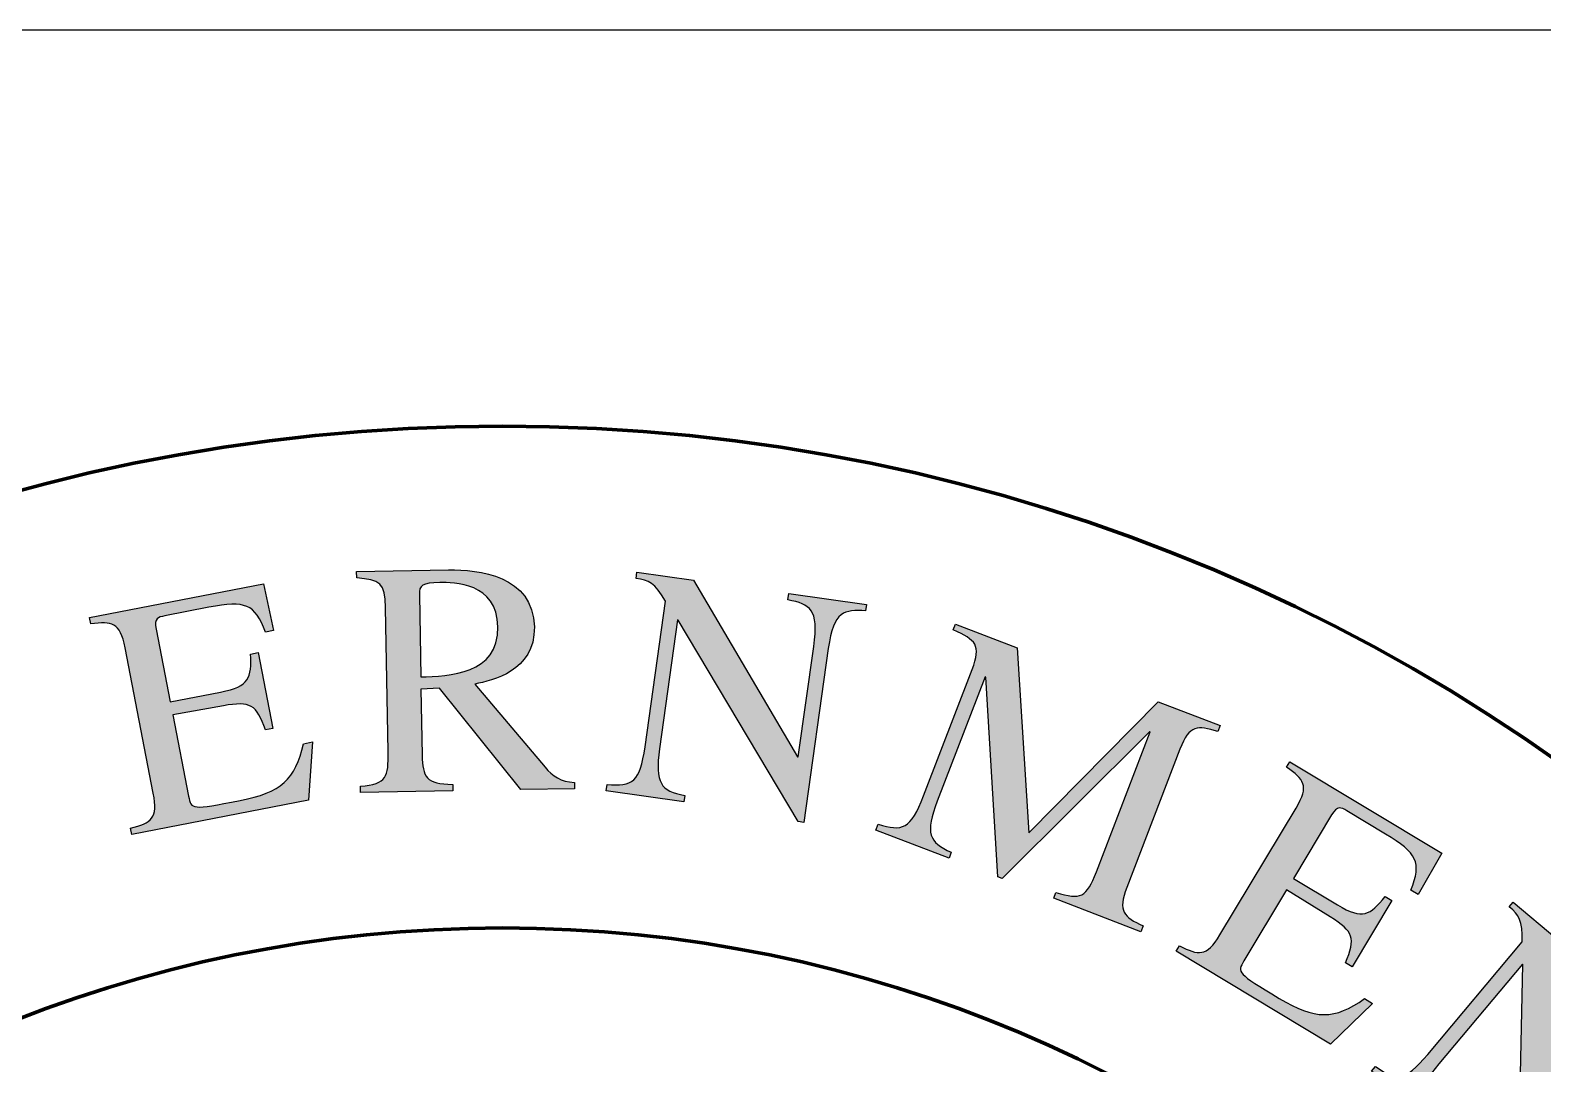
# Model space of a CAD drawing. Extents: x 0 to 420, y 0 to 297.
# Drawn here: x 363.428 to 367.815, y 78.844 to 81.841 of the extents above; entities that cross this region are included whole.
import ezdxf
from ezdxf.enums import TextEntityAlignment as Align

# ---------------------------------------------------------------- set-up
doc = ezdxf.new("R2010")
doc.units = 0
doc.header["$LTSCALE"] = 10
doc.layers.get('0').update_dxf_attribs({"linetype": 'CONTINUOUS'})
for name, color, linetype in [('L18', 4, 'CONTINUOUS'), ('State Govt Logo', 4, 'CONTINUOUS'), ('TBLK18', 4, 'CONTINUOUS'), ('TBLK25', 1, 'CONTINUOUS'), ('TBLK35', 3, 'CONTINUOUS'), ('TBLK50', 7, 'CONTINUOUS')]:
    doc.layers.add(name, color=color, linetype=linetype)
doc.styles.add('ISO', font='iso3098b.shx')

# ---------------------------------------------------------------- blocks, each defined once
blk = doc.blocks.new('A$C02EE6D76')
at = {"layer": 'State Govt Logo'}
h = blk.add_hatch(color=256, dxfattribs=at)
h.dxf.hatch_style = 1
edge = h.paths.add_edge_path(flags=16)
edge.add_spline(control_points=[(-0.4813, 9.631), (-0.4824, 9.6873), (-0.465, 9.7012), (-0.3625, 9.7029), (-0.3625, 9.7029), (-0.2834, 9.7043), (-0.0301, 9.7029), (-0.0256, 9.4454), (-0.0256, 9.4454), (-0.0207, 9.1691), (-0.3107, 9.1601), (-0.473, 9.1552), (-0.473, 9.1552), (-0.473, 9.1552), (-0.4813, 9.631), (-0.4813, 9.631)], knot_values=[0, 0, 0, 0, 0.2, 0.2, 0.2, 0.2001, 0.4, 0.4, 0.4, 0.4001, 0.6, 0.6, 0.6, 0.6001, 1, 1, 1, 1], degree=3, periodic=0)
edge = h.paths.add_edge_path()
edge.add_spline(control_points=[(0.4179, 8.5438), (0.3386, 8.5463), (0.2916, 8.5803), (0.2482, 8.6314), (0.2482, 8.6314), (0.2482, 8.6314), (-0.159, 9.1142), (-0.159, 9.1142), (-0.159, 9.1142), (-0.0607, 9.1354), (0.1898, 9.1861), (0.1857, 9.4454), (0.1857, 9.4454), (0.1801, 9.7436), (-0.1395, 9.7783), (-0.3118, 9.7756), (-0.3118, 9.7756), (-0.3118, 9.7756), (-0.8456, 9.7662), (-0.8456, 9.7662), (-0.8456, 9.7662), (-0.8456, 9.7662), (-0.8449, 9.7297), (-0.8449, 9.7297), (-0.8449, 9.7297), (-0.7093, 9.7182), (-0.6801, 9.7012), (-0.6777, 9.558), (-0.6777, 9.558), (-0.6777, 9.558), (-0.6631, 8.7203), (-0.6631, 8.7203), (-0.6631, 8.7203), (-0.6603, 8.5751), (-0.6676, 8.5344), (-0.8237, 8.5219), (-0.8237, 8.5219), (-0.8237, 8.5219), (-0.823, 8.4854), (-0.823, 8.4854), (-0.823, 8.4854), (-0.823, 8.4854), (-0.2874, 8.4945), (-0.2874, 8.4945), (-0.2874, 8.4945), (-0.2874, 8.4945), (-0.2878, 8.5313), (-0.2878, 8.5313), (-0.2878, 8.5313), (-0.4431, 8.5365), (-0.4629, 8.573), (-0.465, 8.7023), (-0.465, 8.7023), (-0.465, 8.7023), (-0.472, 9.0836), (-0.472, 9.0836), (-0.472, 9.0836), (-0.472, 9.0836), (-0.3636, 9.0895), (-0.3636, 9.0895), (-0.3636, 9.0895), (-0.3636, 9.0895), (0.1068, 8.5018), (0.1068, 8.5018), (0.1068, 8.5018), (0.1068, 8.5018), (0.4185, 8.507), (0.4185, 8.507), (0.4185, 8.507), (0.4185, 8.507), (0.4179, 8.5438), (0.4179, 8.5438)], knot_values=[0, 0, 0, 0, 0.052632, 0.052632, 0.052632, 0.052732, 0.105263, 0.105263, 0.105263, 0.105363, 0.157895, 0.157895, 0.157895, 0.157995, 0.210526, 0.210526, 0.210526, 0.210626, 0.263158, 0.263158, 0.263158, 0.263258, 0.315789, 0.315789, 0.315789, 0.315889, 0.368421, 0.368421, 0.368421, 0.368521, 0.421053, 0.421053, 0.421053, 0.421153, 0.473684, 0.473684, 0.473684, 0.473784, 0.526316, 0.526316, 0.526316, 0.526416, 0.578947, 0.578947, 0.578947, 0.579047, 0.631579, 0.631579, 0.631579, 0.631679, 0.684211, 0.684211, 0.684211, 0.684311, 0.736842, 0.736842, 0.736842, 0.736942, 0.789474, 0.789474, 0.789474, 0.789574, 0.842105, 0.842105, 0.842105, 0.842205, 0.894737, 0.894737, 0.894737, 0.894837, 1, 1, 1, 1], degree=3, periodic=0)
h = blk.add_hatch(color=256, dxfattribs=at)
h.dxf.hatch_style = 1
edge = h.paths.add_edge_path()
edge.add_spline(control_points=[(2.1125, 9.5761), (2.1125, 9.5761), (1.662, 9.6393), (1.662, 9.6393), (1.662, 9.6393), (1.662, 9.6393), (1.6568, 9.6025), (1.6568, 9.6025), (1.6568, 9.6025), (1.7861, 9.5747), (1.8371, 9.552), (1.8063, 9.3317), (1.8063, 9.3317), (1.8063, 9.3317), (1.7166, 8.6915), (1.7166, 8.6915), (1.7166, 8.6915), (1.7166, 8.6915), (1.7127, 8.6922), (1.7127, 8.6922), (1.7127, 8.6922), (1.7127, 8.6922), (1.1084, 9.7172), (1.1084, 9.7172), (1.1084, 9.7172), (1.1084, 9.7172), (0.7807, 9.763), (0.7807, 9.763), (0.7807, 9.763), (0.7807, 9.763), (0.7758, 9.7269), (0.7758, 9.7269), (0.7758, 9.7269), (0.8523, 9.7158), (0.8814, 9.7019), (0.9465, 9.5951), (0.9465, 9.5951), (0.9465, 9.5951), (0.8276, 8.7502), (0.8276, 8.7502), (0.8276, 8.7502), (0.7987, 8.5431), (0.7546, 8.5202), (0.6072, 8.5309), (0.6072, 8.5309), (0.6072, 8.5309), (0.6023, 8.4948), (0.6023, 8.4948), (0.6023, 8.4948), (0.6023, 8.4948), (1.0523, 8.4312), (1.0523, 8.4312), (1.0523, 8.4312), (1.0523, 8.4312), (1.058, 8.4677), (1.058, 8.4677), (1.058, 8.4677), (0.9186, 8.4931), (0.8843, 8.541), (0.9123, 8.7381), (0.9123, 8.7381), (0.9123, 8.7381), (1.017, 9.4857), (1.017, 9.4857), (1.017, 9.4857), (1.017, 9.4857), (1.0207, 9.485), (1.0207, 9.485), (1.0207, 9.485), (1.0207, 9.485), (1.7166, 8.3165), (1.7166, 8.3165), (1.7166, 8.3165), (1.7166, 8.3165), (1.7489, 8.3117), (1.7489, 8.3117), (1.7489, 8.3117), (1.7489, 8.3117), (1.8907, 9.3196), (1.8907, 9.3196), (1.8907, 9.3196), (1.9224, 9.5441), (1.9846, 9.5434), (2.1072, 9.5396), (2.1072, 9.5396), (2.1072, 9.5396), (2.1125, 9.5761), (2.1125, 9.5761)], knot_values=[0, 0, 0, 0, 0.043478, 0.043478, 0.043478, 0.043578, 0.086957, 0.086957, 0.086957, 0.087057, 0.130435, 0.130435, 0.130435, 0.130535, 0.173913, 0.173913, 0.173913, 0.174013, 0.217391, 0.217391, 0.217391, 0.217491, 0.26087, 0.26087, 0.26087, 0.26097, 0.304348, 0.304348, 0.304348, 0.304448, 0.347826, 0.347826, 0.347826, 0.347926, 0.391304, 0.391304, 0.391304, 0.391404, 0.434783, 0.434783, 0.434783, 0.434883, 0.478261, 0.478261, 0.478261, 0.478361, 0.521739, 0.521739, 0.521739, 0.521839, 0.565217, 0.565217, 0.565217, 0.565317, 0.608696, 0.608696, 0.608696, 0.608796, 0.652174, 0.652174, 0.652174, 0.652274, 0.695652, 0.695652, 0.695652, 0.695752, 0.73913, 0.73913, 0.73913, 0.73923, 0.782609, 0.782609, 0.782609, 0.782709, 0.826087, 0.826087, 0.826087, 0.826187, 0.869565, 0.869565, 0.869565, 0.869665, 0.913043, 0.913043, 0.913043, 0.913143, 1, 1, 1, 1], degree=3, periodic=0)
h = blk.add_hatch(color=256, dxfattribs=at)
h.dxf.hatch_style = 1
edge = h.paths.add_edge_path()
edge.add_spline(control_points=[(-1.1006, 8.7787), (-1.1006, 8.7787), (-1.1535, 8.7683), (-1.1535, 8.7683), (-1.1535, 8.7683), (-1.2001, 8.5605), (-1.2839, 8.4847), (-1.5212, 8.4388), (-1.5212, 8.4388), (-1.8045, 8.3839), (-1.8048, 8.3861), (-1.8198, 8.4635), (-1.8198, 8.4635), (-1.8198, 8.4635), (-1.9115, 8.9348), (-1.9115, 8.9348), (-1.9115, 8.9348), (-1.9115, 8.9348), (-1.6182, 8.988), (-1.6182, 8.988), (-1.6182, 8.988), (-1.46, 9.0165), (-1.4267, 8.9956), (-1.3742, 8.8479), (-1.3742, 8.8479), (-1.3742, 8.8479), (-1.3305, 8.8566), (-1.3305, 8.8566), (-1.3305, 8.8566), (-1.3305, 8.8566), (-1.4163, 9.297), (-1.4163, 9.297), (-1.4163, 9.297), (-1.4163, 9.297), (-1.46, 9.2883), (-1.46, 9.2883), (-1.46, 9.2883), (-1.4545, 9.15), (-1.4646, 9.1006), (-1.6339, 9.0676), (-1.6339, 9.0676), (-1.6339, 9.0676), (-1.9265, 9.0106), (-1.9265, 9.0106), (-1.9265, 9.0106), (-1.9265, 9.0106), (-2.0081, 9.4322), (-2.0081, 9.4322), (-2.0081, 9.4322), (-2.021, 9.4972), (-1.998, 9.5013), (-1.9581, 9.5093), (-1.9581, 9.5093), (-1.9581, 9.5093), (-1.7016, 9.559), (-1.7016, 9.559), (-1.7016, 9.559), (-1.4907, 9.5997), (-1.4354, 9.5795), (-1.3742, 9.4155), (-1.3742, 9.4155), (-1.3742, 9.4155), (-1.3266, 9.4249), (-1.3266, 9.4249), (-1.3266, 9.4249), (-1.3266, 9.4249), (-1.3853, 9.6953), (-1.3853, 9.6953), (-1.3853, 9.6953), (-1.3853, 9.6953), (-2.3939, 9.4995), (-2.3939, 9.4995), (-2.3939, 9.4995), (-2.3939, 9.4995), (-2.387, 9.4635), (-2.387, 9.4635), (-2.387, 9.4635), (-2.2653, 9.4773), (-2.2174, 9.4746), (-2.1882, 9.3244), (-2.1882, 9.3244), (-2.1882, 9.3244), (-2.0245, 8.4809), (-2.0245, 8.4809), (-2.0245, 8.4809), (-1.996, 8.3346), (-2.0363, 8.3088), (-2.1566, 8.2783), (-2.1566, 8.2783), (-2.1566, 8.2783), (-2.1496, 8.2418), (-2.1496, 8.2418), (-2.1496, 8.2418), (-2.1496, 8.2418), (-1.1236, 8.4409), (-1.1236, 8.4409), (-1.1236, 8.4409), (-1.1236, 8.4409), (-1.1006, 8.7787), (-1.1006, 8.7787)], knot_values=[0, 0, 0, 0, 0.038462, 0.038462, 0.038462, 0.038562, 0.076923, 0.076923, 0.076923, 0.077023, 0.115385, 0.115385, 0.115385, 0.115485, 0.153846, 0.153846, 0.153846, 0.153946, 0.192308, 0.192308, 0.192308, 0.192408, 0.230769, 0.230769, 0.230769, 0.230869, 0.269231, 0.269231, 0.269231, 0.269331, 0.307692, 0.307692, 0.307692, 0.307792, 0.346154, 0.346154, 0.346154, 0.346254, 0.384615, 0.384615, 0.384615, 0.384715, 0.423077, 0.423077, 0.423077, 0.423177, 0.461538, 0.461538, 0.461538, 0.461638, 0.5, 0.5, 0.5, 0.5001, 0.538462, 0.538462, 0.538462, 0.538562, 0.576923, 0.576923, 0.576923, 0.577023, 0.615385, 0.615385, 0.615385, 0.615485, 0.653846, 0.653846, 0.653846, 0.653946, 0.692308, 0.692308, 0.692308, 0.692408, 0.730769, 0.730769, 0.730769, 0.730869, 0.769231, 0.769231, 0.769231, 0.769331, 0.807692, 0.807692, 0.807692, 0.807792, 0.846154, 0.846154, 0.846154, 0.846254, 0.884615, 0.884615, 0.884615, 0.884715, 0.923077, 0.923077, 0.923077, 0.923177, 1, 1, 1, 1], degree=3, periodic=0)
h = blk.add_hatch(color=256, dxfattribs=at)
h.dxf.hatch_style = 1
edge = h.paths.add_edge_path()
edge.add_spline(control_points=[(4.1631, 8.8733), (4.1631, 8.8733), (3.8037, 9.0116), (3.8037, 9.0116), (3.8037, 9.0116), (3.8037, 9.0116), (3.0544, 8.2522), (3.0544, 8.2522), (3.0544, 8.2522), (3.0544, 8.2522), (2.9873, 9.3244), (2.9873, 9.3244), (2.9873, 9.3244), (2.9873, 9.3244), (2.6293, 9.4621), (2.6293, 9.4621), (2.6293, 9.4621), (2.6293, 9.4621), (2.6161, 9.428), (2.6161, 9.428), (2.6161, 9.428), (2.7471, 9.3689), (2.7794, 9.3404), (2.7252, 9.1993), (2.7252, 9.1993), (2.7252, 9.1993), (2.4437, 8.4659), (2.4437, 8.4659), (2.4437, 8.4659), (2.3691, 8.2706), (2.3206, 8.2581), (2.1799, 8.3019), (2.1799, 8.3019), (2.1799, 8.3019), (2.1667, 8.2675), (2.1667, 8.2675), (2.1667, 8.2675), (2.1667, 8.2675), (2.5911, 8.1045), (2.5911, 8.1045), (2.5911, 8.1045), (2.5911, 8.1045), (2.6043, 8.1392), (2.6043, 8.1392), (2.6043, 8.1392), (2.4743, 8.1948), (2.452, 8.2494), (2.5233, 8.4354), (2.5233, 8.4354), (2.5233, 8.4354), (2.7999, 9.1562), (2.7999, 9.1562), (2.7999, 9.1562), (2.7999, 9.1562), (2.8038, 9.1548), (2.8038, 9.1548), (2.8038, 9.1548), (2.8038, 9.1548), (2.8747, 7.9957), (2.8747, 7.9957), (2.8747, 7.9957), (2.8747, 7.9957), (2.9, 7.9863), (2.9, 7.9863), (2.9, 7.9863), (2.9, 7.9863), (3.7536, 8.8378), (3.7536, 8.8378), (3.7536, 8.8378), (3.7536, 8.8378), (3.7571, 8.8365), (3.7571, 8.8365), (3.7571, 8.8365), (3.7571, 8.8365), (3.4461, 8.0252), (3.4461, 8.0252), (3.4461, 8.0252), (3.389, 7.8772), (3.355, 7.8591), (3.2115, 7.9061), (3.2115, 7.9061), (3.2115, 7.9061), (3.1983, 7.8716), (3.1983, 7.8716), (3.1983, 7.8716), (3.1983, 7.8716), (3.7039, 7.6777), (3.7039, 7.6777), (3.7039, 7.6777), (3.7039, 7.6777), (3.7172, 7.7118), (3.7172, 7.7118), (3.7172, 7.7118), (3.6046, 7.7632), (3.5691, 7.7958), (3.6226, 7.9346), (3.6226, 7.9346), (3.6226, 7.9346), (3.9305, 8.7367), (3.9305, 8.7367), (3.9305, 8.7367), (3.9851, 8.8796), (4.0327, 8.8736), (4.1502, 8.8392), (4.1502, 8.8392), (4.1502, 8.8392), (4.1631, 8.8733), (4.1631, 8.8733)], knot_values=[0, 0, 0, 0, 0.035714, 0.035714, 0.035714, 0.035814, 0.071429, 0.071429, 0.071429, 0.071529, 0.107143, 0.107143, 0.107143, 0.107243, 0.142857, 0.142857, 0.142857, 0.142957, 0.178571, 0.178571, 0.178571, 0.178671, 0.214286, 0.214286, 0.214286, 0.214386, 0.25, 0.25, 0.25, 0.2501, 0.285714, 0.285714, 0.285714, 0.285814, 0.321429, 0.321429, 0.321429, 0.321529, 0.357143, 0.357143, 0.357143, 0.357243, 0.392857, 0.392857, 0.392857, 0.392957, 0.428571, 0.428571, 0.428571, 0.428671, 0.464286, 0.464286, 0.464286, 0.464386, 0.5, 0.5, 0.5, 0.5001, 0.535714, 0.535714, 0.535714, 0.535814, 0.571429, 0.571429, 0.571429, 0.571529, 0.607143, 0.607143, 0.607143, 0.607243, 0.642857, 0.642857, 0.642857, 0.642957, 0.678571, 0.678571, 0.678571, 0.678671, 0.714286, 0.714286, 0.714286, 0.714386, 0.75, 0.75, 0.75, 0.7501, 0.785714, 0.785714, 0.785714, 0.785814, 0.821429, 0.821429, 0.821429, 0.821529, 0.857143, 0.857143, 0.857143, 0.857243, 0.892857, 0.892857, 0.892857, 0.892957, 0.928571, 0.928571, 0.928571, 0.928671, 1, 1, 1, 1], degree=3, periodic=0)
h = blk.add_hatch(color=256, dxfattribs=at)
h.dxf.hatch_style = 1
edge = h.paths.add_edge_path()
edge.add_spline(control_points=[(5.0476, 7.262), (5.0476, 7.262), (5.0013, 7.2898), (5.0013, 7.2898), (5.0013, 7.2898), (4.8276, 7.1661), (4.7146, 7.1661), (4.5072, 7.2909), (4.5072, 7.2909), (4.2604, 7.4393), (4.2614, 7.441), (4.3017, 7.5088), (4.3017, 7.5088), (4.3017, 7.5088), (4.5492, 7.9203), (4.5492, 7.9203), (4.5492, 7.9203), (4.5492, 7.9203), (4.8026, 7.7636), (4.8026, 7.7636), (4.8026, 7.7636), (4.9392, 7.6791), (4.9503, 7.6409), (4.8905, 7.4966), (4.8905, 7.4966), (4.8905, 7.4966), (4.9288, 7.4734), (4.9288, 7.4734), (4.9288, 7.4734), (4.9288, 7.4734), (5.1595, 7.8581), (5.1595, 7.8581), (5.1595, 7.8581), (5.1595, 7.8581), (5.1217, 7.8814), (5.1217, 7.8814), (5.1217, 7.8814), (5.0326, 7.7743), (4.992, 7.7444), (4.8446, 7.8334), (4.8446, 7.8334), (4.8446, 7.8334), (4.5891, 7.9867), (4.5891, 7.9867), (4.5891, 7.9867), (4.5891, 7.9867), (4.8105, 8.3551), (4.8105, 8.3551), (4.8105, 8.3551), (4.8443, 8.4111), (4.8641, 8.3996), (4.8988, 8.3784), (4.8988, 8.3784), (4.8988, 8.3784), (5.123, 8.2438), (5.123, 8.2438), (5.123, 8.2438), (5.3068, 8.1333), (5.3343, 8.0809), (5.2704, 7.9182), (5.2704, 7.9182), (5.2704, 7.9182), (5.3121, 7.8932), (5.3121, 7.8932), (5.3121, 7.8932), (5.3121, 7.8932), (5.4494, 8.1337), (5.4494, 8.1337), (5.4494, 8.1337), (5.4494, 8.1337), (4.5683, 8.6627), (4.5683, 8.6627), (4.5683, 8.6627), (4.5683, 8.6627), (4.5495, 8.6314), (4.5495, 8.6314), (4.5495, 8.6314), (4.6492, 8.5605), (4.683, 8.5264), (4.6044, 8.3951), (4.6044, 8.3951), (4.6044, 8.3951), (4.1617, 7.6589), (4.1617, 7.6589), (4.1617, 7.6589), (4.0848, 7.531), (4.0379, 7.5394), (3.9277, 7.5964), (3.9277, 7.5964), (3.9277, 7.5964), (3.9087, 7.5651), (3.9087, 7.5651), (3.9087, 7.5651), (3.9087, 7.5651), (4.8043, 7.0264), (4.8043, 7.0264), (4.8043, 7.0264), (4.8043, 7.0264), (5.0476, 7.262), (5.0476, 7.262)], knot_values=[0, 0, 0, 0, 0.038462, 0.038462, 0.038462, 0.038562, 0.076923, 0.076923, 0.076923, 0.077023, 0.115385, 0.115385, 0.115385, 0.115485, 0.153846, 0.153846, 0.153846, 0.153946, 0.192308, 0.192308, 0.192308, 0.192408, 0.230769, 0.230769, 0.230769, 0.230869, 0.269231, 0.269231, 0.269231, 0.269331, 0.307692, 0.307692, 0.307692, 0.307792, 0.346154, 0.346154, 0.346154, 0.346254, 0.384615, 0.384615, 0.384615, 0.384715, 0.423077, 0.423077, 0.423077, 0.423177, 0.461538, 0.461538, 0.461538, 0.461638, 0.5, 0.5, 0.5, 0.5001, 0.538462, 0.538462, 0.538462, 0.538562, 0.576923, 0.576923, 0.576923, 0.577023, 0.615385, 0.615385, 0.615385, 0.615485, 0.653846, 0.653846, 0.653846, 0.653946, 0.692308, 0.692308, 0.692308, 0.692408, 0.730769, 0.730769, 0.730769, 0.730869, 0.769231, 0.769231, 0.769231, 0.769331, 0.807692, 0.807692, 0.807692, 0.807792, 0.846154, 0.846154, 0.846154, 0.846254, 0.884615, 0.884615, 0.884615, 0.884715, 0.923077, 0.923077, 0.923077, 0.923177, 1, 1, 1, 1], degree=3, periodic=0)
h = blk.add_hatch(color=256, dxfattribs=at)
h.dxf.hatch_style = 1
edge = h.paths.add_edge_path()
edge.add_spline(control_points=[(6.8944, 6.9857), (6.8944, 6.9857), (6.5458, 7.278), (6.5458, 7.278), (6.5458, 7.278), (6.5458, 7.278), (6.5226, 7.2499), (6.5226, 7.2499), (6.5226, 7.2499), (6.6171, 7.1578), (6.6484, 7.1112), (6.5056, 6.9405), (6.5056, 6.9405), (6.5056, 6.9405), (6.0903, 6.4453), (6.0903, 6.4453), (6.0903, 6.4453), (6.0903, 6.4453), (6.0872, 6.4484), (6.0872, 6.4484), (6.0872, 6.4484), (6.0872, 6.4484), (6.1174, 7.6374), (6.1174, 7.6374), (6.1174, 7.6374), (6.1174, 7.6374), (5.8639, 7.8501), (5.8639, 7.8501), (5.8639, 7.8501), (5.8639, 7.8501), (5.8408, 7.8223), (5.8408, 7.8223), (5.8408, 7.8223), (5.9002, 7.7722), (5.9175, 7.7447), (5.9161, 7.62), (5.9161, 7.62), (5.9161, 7.62), (5.3677, 6.9659), (5.3677, 6.9659), (5.3677, 6.9659), (5.2331, 6.806), (5.1831, 6.8099), (5.0642, 6.8971), (5.0642, 6.8971), (5.0642, 6.8971), (5.041, 6.8689), (5.041, 6.8689), (5.041, 6.8689), (5.041, 6.8689), (5.3889, 6.5766), (5.3889, 6.5766), (5.3889, 6.5766), (5.3889, 6.5766), (5.4129, 6.6052), (5.4129, 6.6052), (5.4129, 6.6052), (5.3082, 6.7), (5.3048, 6.7588), (5.4327, 6.9114), (5.4327, 6.9114), (5.4327, 6.9114), (5.9179, 7.4897), (5.9179, 7.4897), (5.9179, 7.4897), (5.9179, 7.4897), (5.9206, 7.4872), (5.9206, 7.4872), (5.9206, 7.4872), (5.9206, 7.4872), (5.8911, 6.1273), (5.8911, 6.1273), (5.8911, 6.1273), (5.8911, 6.1273), (5.9165, 6.1061), (5.9165, 6.1061), (5.9165, 6.1061), (5.9165, 6.1061), (6.5705, 6.886), (6.5705, 6.886), (6.5705, 6.886), (6.7165, 7.0594), (6.7687, 7.0257), (6.8709, 6.9575), (6.8709, 6.9575), (6.8709, 6.9575), (6.8944, 6.9857), (6.8944, 6.9857)], knot_values=[0, 0, 0, 0, 0.043478, 0.043478, 0.043478, 0.043578, 0.086957, 0.086957, 0.086957, 0.087057, 0.130435, 0.130435, 0.130435, 0.130535, 0.173913, 0.173913, 0.173913, 0.174013, 0.217391, 0.217391, 0.217391, 0.217491, 0.26087, 0.26087, 0.26087, 0.26097, 0.304348, 0.304348, 0.304348, 0.304448, 0.347826, 0.347826, 0.347826, 0.347926, 0.391304, 0.391304, 0.391304, 0.391404, 0.434783, 0.434783, 0.434783, 0.434883, 0.478261, 0.478261, 0.478261, 0.478361, 0.521739, 0.521739, 0.521739, 0.521839, 0.565217, 0.565217, 0.565217, 0.565317, 0.608696, 0.608696, 0.608696, 0.608796, 0.652174, 0.652174, 0.652174, 0.652274, 0.695652, 0.695652, 0.695652, 0.695752, 0.73913, 0.73913, 0.73913, 0.73923, 0.782609, 0.782609, 0.782609, 0.782709, 0.826087, 0.826087, 0.826087, 0.826187, 0.869565, 0.869565, 0.869565, 0.869665, 0.913043, 0.913043, 0.913043, 0.913143, 1, 1, 1, 1], degree=3, periodic=0)
at = {"layer": 'State Govt Logo', "lineweight": 211}
for points in [[(10.6098, 0), (10.6098, -5.8596), (5.8596, -10.6098), (0, -10.6098), (0, -10.6098), (-5.8596, -10.6098), (-10.6098, -5.8596), (-10.6098, 0), (-10.6098, 0), (-10.6098, 5.8596), (-5.8596, 10.6098), (0, 10.6098), (0, 10.6098), (5.8596, 10.6098), (10.6098, 5.8596), (10.6098, 0)], [(-6.6999, -3.7964), (-7.3361, -2.6761), (-7.6994, -1.3805), (-7.6994, 0), (-7.6994, 0), (-7.6994, 4.2523), (-4.2523, 7.6994), (0, 7.6994), (0, 7.6994), (4.2523, 7.6994), (7.6994, 4.2523), (7.6994, 0), (7.6994, 0), (7.6994, -1.3792), (7.3367, -2.6737), (6.7016, -3.7933)]]:
    blk.add_open_spline(points, degree=3, knots=[0, 0, 0, 0, 0.2, 0.2, 0.2, 0.2, 0.4, 0.4, 0.4, 0.4, 0.6, 0.6, 0.6, 0.6, 1, 1, 1, 1], dxfattribs=at)
at = {"layer": 'State Govt Logo'}
for points, knots in [([(0.4179, 8.5438), (0.3386, 8.5463), (0.2916, 8.5803), (0.2482, 8.6314), (0.2482, 8.6314), (0.2482, 8.6314), (-0.159, 9.1142), (-0.159, 9.1142), (-0.159, 9.1142), (-0.0607, 9.1354), (0.1898, 9.1861), (0.1857, 9.4454), (0.1857, 9.4454), (0.1801, 9.7436), (-0.1395, 9.7783), (-0.3118, 9.7756), (-0.3118, 9.7756), (-0.3118, 9.7756), (-0.8456, 9.7662), (-0.8456, 9.7662), (-0.8456, 9.7662), (-0.8456, 9.7662), (-0.8449, 9.7297), (-0.8449, 9.7297), (-0.8449, 9.7297), (-0.7093, 9.7182), (-0.6801, 9.7012), (-0.6777, 9.558), (-0.6777, 9.558), (-0.6777, 9.558), (-0.6631, 8.7203), (-0.6631, 8.7203), (-0.6631, 8.7203), (-0.6603, 8.5751), (-0.6676, 8.5344), (-0.8237, 8.5219), (-0.8237, 8.5219), (-0.8237, 8.5219), (-0.823, 8.4854), (-0.823, 8.4854), (-0.823, 8.4854), (-0.823, 8.4854), (-0.2874, 8.4945), (-0.2874, 8.4945), (-0.2874, 8.4945), (-0.2874, 8.4945), (-0.2878, 8.5313), (-0.2878, 8.5313), (-0.2878, 8.5313), (-0.4431, 8.5365), (-0.4629, 8.573), (-0.465, 8.7023), (-0.465, 8.7023), (-0.465, 8.7023), (-0.472, 9.0836), (-0.472, 9.0836), (-0.472, 9.0836), (-0.472, 9.0836), (-0.3636, 9.0895), (-0.3636, 9.0895), (-0.3636, 9.0895), (-0.3636, 9.0895), (0.1068, 8.5018), (0.1068, 8.5018), (0.1068, 8.5018), (0.1068, 8.5018), (0.4185, 8.507), (0.4185, 8.507), (0.4185, 8.507), (0.4185, 8.507), (0.4179, 8.5438), (0.4179, 8.5438)], [0, 0, 0, 0, 0.052632, 0.052632, 0.052632, 0.052632, 0.105263, 0.105263, 0.105263, 0.105263, 0.157895, 0.157895, 0.157895, 0.157895, 0.210526, 0.210526, 0.210526, 0.210526, 0.263158, 0.263158, 0.263158, 0.263158, 0.315789, 0.315789, 0.315789, 0.315789, 0.368421, 0.368421, 0.368421, 0.368421, 0.421053, 0.421053, 0.421053, 0.421053, 0.473684, 0.473684, 0.473684, 0.473684, 0.526316, 0.526316, 0.526316, 0.526316, 0.578947, 0.578947, 0.578947, 0.578947, 0.631579, 0.631579, 0.631579, 0.631579, 0.684211, 0.684211, 0.684211, 0.684211, 0.736842, 0.736842, 0.736842, 0.736842, 0.789474, 0.789474, 0.789474, 0.789474, 0.842105, 0.842105, 0.842105, 0.842105, 0.894737, 0.894737, 0.894737, 0.894737, 1, 1, 1, 1]), ([(2.1125, 9.5761), (2.1125, 9.5761), (1.662, 9.6393), (1.662, 9.6393), (1.662, 9.6393), (1.662, 9.6393), (1.6568, 9.6025), (1.6568, 9.6025), (1.6568, 9.6025), (1.7861, 9.5747), (1.8371, 9.552), (1.8063, 9.3317), (1.8063, 9.3317), (1.8063, 9.3317), (1.7166, 8.6915), (1.7166, 8.6915), (1.7166, 8.6915), (1.7166, 8.6915), (1.7127, 8.6922), (1.7127, 8.6922), (1.7127, 8.6922), (1.7127, 8.6922), (1.1084, 9.7172), (1.1084, 9.7172), (1.1084, 9.7172), (1.1084, 9.7172), (0.7807, 9.763), (0.7807, 9.763), (0.7807, 9.763), (0.7807, 9.763), (0.7758, 9.7269), (0.7758, 9.7269), (0.7758, 9.7269), (0.8523, 9.7158), (0.8814, 9.7019), (0.9465, 9.5951), (0.9465, 9.5951), (0.9465, 9.5951), (0.8276, 8.7502), (0.8276, 8.7502), (0.8276, 8.7502), (0.7987, 8.5431), (0.7546, 8.5202), (0.6072, 8.5309), (0.6072, 8.5309), (0.6072, 8.5309), (0.6023, 8.4948), (0.6023, 8.4948), (0.6023, 8.4948), (0.6023, 8.4948), (1.0523, 8.4312), (1.0523, 8.4312), (1.0523, 8.4312), (1.0523, 8.4312), (1.058, 8.4677), (1.058, 8.4677), (1.058, 8.4677), (0.9186, 8.4931), (0.8843, 8.541), (0.9123, 8.7381), (0.9123, 8.7381), (0.9123, 8.7381), (1.017, 9.4857), (1.017, 9.4857), (1.017, 9.4857), (1.017, 9.4857), (1.0207, 9.485), (1.0207, 9.485), (1.0207, 9.485), (1.0207, 9.485), (1.7166, 8.3165), (1.7166, 8.3165), (1.7166, 8.3165), (1.7166, 8.3165), (1.7489, 8.3117), (1.7489, 8.3117), (1.7489, 8.3117), (1.7489, 8.3117), (1.8907, 9.3196), (1.8907, 9.3196), (1.8907, 9.3196), (1.9224, 9.5441), (1.9846, 9.5434), (2.1072, 9.5396), (2.1072, 9.5396), (2.1072, 9.5396), (2.1125, 9.5761), (2.1125, 9.5761)], [0, 0, 0, 0, 0.043478, 0.043478, 0.043478, 0.043478, 0.086957, 0.086957, 0.086957, 0.086957, 0.130435, 0.130435, 0.130435, 0.130435, 0.173913, 0.173913, 0.173913, 0.173913, 0.217391, 0.217391, 0.217391, 0.217391, 0.26087, 0.26087, 0.26087, 0.26087, 0.304348, 0.304348, 0.304348, 0.304348, 0.347826, 0.347826, 0.347826, 0.347826, 0.391304, 0.391304, 0.391304, 0.391304, 0.434783, 0.434783, 0.434783, 0.434783, 0.478261, 0.478261, 0.478261, 0.478261, 0.521739, 0.521739, 0.521739, 0.521739, 0.565217, 0.565217, 0.565217, 0.565217, 0.608696, 0.608696, 0.608696, 0.608696, 0.652174, 0.652174, 0.652174, 0.652174, 0.695652, 0.695652, 0.695652, 0.695652, 0.73913, 0.73913, 0.73913, 0.73913, 0.782609, 0.782609, 0.782609, 0.782609, 0.826087, 0.826087, 0.826087, 0.826087, 0.869565, 0.869565, 0.869565, 0.869565, 0.913043, 0.913043, 0.913043, 0.913043, 1, 1, 1, 1]), ([(-1.1006, 8.7787), (-1.1006, 8.7787), (-1.1535, 8.7683), (-1.1535, 8.7683), (-1.1535, 8.7683), (-1.2001, 8.5605), (-1.2839, 8.4847), (-1.5212, 8.4388), (-1.5212, 8.4388), (-1.8045, 8.3839), (-1.8048, 8.3861), (-1.8198, 8.4635), (-1.8198, 8.4635), (-1.8198, 8.4635), (-1.9115, 8.9348), (-1.9115, 8.9348), (-1.9115, 8.9348), (-1.9115, 8.9348), (-1.6182, 8.988), (-1.6182, 8.988), (-1.6182, 8.988), (-1.46, 9.0165), (-1.4267, 8.9956), (-1.3742, 8.8479), (-1.3742, 8.8479), (-1.3742, 8.8479), (-1.3305, 8.8566), (-1.3305, 8.8566), (-1.3305, 8.8566), (-1.3305, 8.8566), (-1.4163, 9.297), (-1.4163, 9.297), (-1.4163, 9.297), (-1.4163, 9.297), (-1.46, 9.2883), (-1.46, 9.2883), (-1.46, 9.2883), (-1.4545, 9.15), (-1.4646, 9.1006), (-1.6339, 9.0676), (-1.6339, 9.0676), (-1.6339, 9.0676), (-1.9265, 9.0106), (-1.9265, 9.0106), (-1.9265, 9.0106), (-1.9265, 9.0106), (-2.0081, 9.4322), (-2.0081, 9.4322), (-2.0081, 9.4322), (-2.021, 9.4972), (-1.998, 9.5013), (-1.9581, 9.5093), (-1.9581, 9.5093), (-1.9581, 9.5093), (-1.7016, 9.559), (-1.7016, 9.559), (-1.7016, 9.559), (-1.4907, 9.5997), (-1.4354, 9.5795), (-1.3742, 9.4155), (-1.3742, 9.4155), (-1.3742, 9.4155), (-1.3266, 9.4249), (-1.3266, 9.4249), (-1.3266, 9.4249), (-1.3266, 9.4249), (-1.3853, 9.6953), (-1.3853, 9.6953), (-1.3853, 9.6953), (-1.3853, 9.6953), (-2.3939, 9.4995), (-2.3939, 9.4995), (-2.3939, 9.4995), (-2.3939, 9.4995), (-2.387, 9.4635), (-2.387, 9.4635), (-2.387, 9.4635), (-2.2653, 9.4773), (-2.2174, 9.4746), (-2.1882, 9.3244), (-2.1882, 9.3244), (-2.1882, 9.3244), (-2.0245, 8.4809), (-2.0245, 8.4809), (-2.0245, 8.4809), (-1.996, 8.3346), (-2.0363, 8.3088), (-2.1566, 8.2783), (-2.1566, 8.2783), (-2.1566, 8.2783), (-2.1496, 8.2418), (-2.1496, 8.2418), (-2.1496, 8.2418), (-2.1496, 8.2418), (-1.1236, 8.4409), (-1.1236, 8.4409), (-1.1236, 8.4409), (-1.1236, 8.4409), (-1.1006, 8.7787), (-1.1006, 8.7787)], [0, 0, 0, 0, 0.038462, 0.038462, 0.038462, 0.038462, 0.076923, 0.076923, 0.076923, 0.076923, 0.115385, 0.115385, 0.115385, 0.115385, 0.153846, 0.153846, 0.153846, 0.153846, 0.192308, 0.192308, 0.192308, 0.192308, 0.230769, 0.230769, 0.230769, 0.230769, 0.269231, 0.269231, 0.269231, 0.269231, 0.307692, 0.307692, 0.307692, 0.307692, 0.346154, 0.346154, 0.346154, 0.346154, 0.384615, 0.384615, 0.384615, 0.384615, 0.423077, 0.423077, 0.423077, 0.423077, 0.461538, 0.461538, 0.461538, 0.461538, 0.5, 0.5, 0.5, 0.5, 0.538462, 0.538462, 0.538462, 0.538462, 0.576923, 0.576923, 0.576923, 0.576923, 0.615385, 0.615385, 0.615385, 0.615385, 0.653846, 0.653846, 0.653846, 0.653846, 0.692308, 0.692308, 0.692308, 0.692308, 0.730769, 0.730769, 0.730769, 0.730769, 0.769231, 0.769231, 0.769231, 0.769231, 0.807692, 0.807692, 0.807692, 0.807692, 0.846154, 0.846154, 0.846154, 0.846154, 0.884615, 0.884615, 0.884615, 0.884615, 0.923077, 0.923077, 0.923077, 0.923077, 1, 1, 1, 1]), ([(-0.4813, 9.631), (-0.4824, 9.6873), (-0.465, 9.7012), (-0.3625, 9.7029), (-0.3625, 9.7029), (-0.2834, 9.7043), (-0.0301, 9.7029), (-0.0256, 9.4454), (-0.0256, 9.4454), (-0.0207, 9.1691), (-0.3107, 9.1601), (-0.473, 9.1552), (-0.473, 9.1552), (-0.473, 9.1552), (-0.4813, 9.631), (-0.4813, 9.631)], [0, 0, 0, 0, 0.2, 0.2, 0.2, 0.2, 0.4, 0.4, 0.4, 0.4, 0.6, 0.6, 0.6, 0.6, 1, 1, 1, 1]), ([(4.1631, 8.8733), (4.1631, 8.8733), (3.8037, 9.0116), (3.8037, 9.0116), (3.8037, 9.0116), (3.8037, 9.0116), (3.0544, 8.2522), (3.0544, 8.2522), (3.0544, 8.2522), (3.0544, 8.2522), (2.9873, 9.3244), (2.9873, 9.3244), (2.9873, 9.3244), (2.9873, 9.3244), (2.6293, 9.4621), (2.6293, 9.4621), (2.6293, 9.4621), (2.6293, 9.4621), (2.6161, 9.428), (2.6161, 9.428), (2.6161, 9.428), (2.7471, 9.3689), (2.7794, 9.3404), (2.7252, 9.1993), (2.7252, 9.1993), (2.7252, 9.1993), (2.4437, 8.4659), (2.4437, 8.4659), (2.4437, 8.4659), (2.3691, 8.2706), (2.3206, 8.2581), (2.1799, 8.3019), (2.1799, 8.3019), (2.1799, 8.3019), (2.1667, 8.2675), (2.1667, 8.2675), (2.1667, 8.2675), (2.1667, 8.2675), (2.5911, 8.1045), (2.5911, 8.1045), (2.5911, 8.1045), (2.5911, 8.1045), (2.6043, 8.1392), (2.6043, 8.1392), (2.6043, 8.1392), (2.4743, 8.1948), (2.452, 8.2494), (2.5233, 8.4354), (2.5233, 8.4354), (2.5233, 8.4354), (2.7999, 9.1562), (2.7999, 9.1562), (2.7999, 9.1562), (2.7999, 9.1562), (2.8038, 9.1548), (2.8038, 9.1548), (2.8038, 9.1548), (2.8038, 9.1548), (2.8747, 7.9957), (2.8747, 7.9957), (2.8747, 7.9957), (2.8747, 7.9957), (2.9, 7.9863), (2.9, 7.9863), (2.9, 7.9863), (2.9, 7.9863), (3.7536, 8.8378), (3.7536, 8.8378), (3.7536, 8.8378), (3.7536, 8.8378), (3.7571, 8.8365), (3.7571, 8.8365), (3.7571, 8.8365), (3.7571, 8.8365), (3.4461, 8.0252), (3.4461, 8.0252), (3.4461, 8.0252), (3.389, 7.8772), (3.355, 7.8591), (3.2115, 7.9061), (3.2115, 7.9061), (3.2115, 7.9061), (3.1983, 7.8716), (3.1983, 7.8716), (3.1983, 7.8716), (3.1983, 7.8716), (3.7039, 7.6777), (3.7039, 7.6777), (3.7039, 7.6777), (3.7039, 7.6777), (3.7172, 7.7118), (3.7172, 7.7118), (3.7172, 7.7118), (3.6046, 7.7632), (3.5691, 7.7958), (3.6226, 7.9346), (3.6226, 7.9346), (3.6226, 7.9346), (3.9305, 8.7367), (3.9305, 8.7367), (3.9305, 8.7367), (3.9851, 8.8796), (4.0327, 8.8736), (4.1502, 8.8392), (4.1502, 8.8392), (4.1502, 8.8392), (4.1631, 8.8733), (4.1631, 8.8733)], [0, 0, 0, 0, 0.035714, 0.035714, 0.035714, 0.035714, 0.071429, 0.071429, 0.071429, 0.071429, 0.107143, 0.107143, 0.107143, 0.107143, 0.142857, 0.142857, 0.142857, 0.142857, 0.178571, 0.178571, 0.178571, 0.178571, 0.214286, 0.214286, 0.214286, 0.214286, 0.25, 0.25, 0.25, 0.25, 0.285714, 0.285714, 0.285714, 0.285714, 0.321429, 0.321429, 0.321429, 0.321429, 0.357143, 0.357143, 0.357143, 0.357143, 0.392857, 0.392857, 0.392857, 0.392857, 0.428571, 0.428571, 0.428571, 0.428571, 0.464286, 0.464286, 0.464286, 0.464286, 0.5, 0.5, 0.5, 0.5, 0.535714, 0.535714, 0.535714, 0.535714, 0.571429, 0.571429, 0.571429, 0.571429, 0.607143, 0.607143, 0.607143, 0.607143, 0.642857, 0.642857, 0.642857, 0.642857, 0.678571, 0.678571, 0.678571, 0.678571, 0.714286, 0.714286, 0.714286, 0.714286, 0.75, 0.75, 0.75, 0.75, 0.785714, 0.785714, 0.785714, 0.785714, 0.821429, 0.821429, 0.821429, 0.821429, 0.857143, 0.857143, 0.857143, 0.857143, 0.892857, 0.892857, 0.892857, 0.892857, 0.928571, 0.928571, 0.928571, 0.928571, 1, 1, 1, 1]), ([(5.0476, 7.262), (5.0476, 7.262), (5.0013, 7.2898), (5.0013, 7.2898), (5.0013, 7.2898), (4.8276, 7.1661), (4.7146, 7.1661), (4.5072, 7.2909), (4.5072, 7.2909), (4.2604, 7.4393), (4.2614, 7.441), (4.3017, 7.5088), (4.3017, 7.5088), (4.3017, 7.5088), (4.5492, 7.9203), (4.5492, 7.9203), (4.5492, 7.9203), (4.5492, 7.9203), (4.8026, 7.7636), (4.8026, 7.7636), (4.8026, 7.7636), (4.9392, 7.6791), (4.9503, 7.6409), (4.8905, 7.4966), (4.8905, 7.4966), (4.8905, 7.4966), (4.9288, 7.4734), (4.9288, 7.4734), (4.9288, 7.4734), (4.9288, 7.4734), (5.1595, 7.8581), (5.1595, 7.8581), (5.1595, 7.8581), (5.1595, 7.8581), (5.1217, 7.8814), (5.1217, 7.8814), (5.1217, 7.8814), (5.0326, 7.7743), (4.992, 7.7444), (4.8446, 7.8334), (4.8446, 7.8334), (4.8446, 7.8334), (4.5891, 7.9867), (4.5891, 7.9867), (4.5891, 7.9867), (4.5891, 7.9867), (4.8105, 8.3551), (4.8105, 8.3551), (4.8105, 8.3551), (4.8443, 8.4111), (4.8641, 8.3996), (4.8988, 8.3784), (4.8988, 8.3784), (4.8988, 8.3784), (5.123, 8.2438), (5.123, 8.2438), (5.123, 8.2438), (5.3068, 8.1333), (5.3343, 8.0809), (5.2704, 7.9182), (5.2704, 7.9182), (5.2704, 7.9182), (5.3121, 7.8932), (5.3121, 7.8932), (5.3121, 7.8932), (5.3121, 7.8932), (5.4494, 8.1337), (5.4494, 8.1337), (5.4494, 8.1337), (5.4494, 8.1337), (4.5683, 8.6627), (4.5683, 8.6627), (4.5683, 8.6627), (4.5683, 8.6627), (4.5495, 8.6314), (4.5495, 8.6314), (4.5495, 8.6314), (4.6492, 8.5605), (4.683, 8.5264), (4.6044, 8.3951), (4.6044, 8.3951), (4.6044, 8.3951), (4.1617, 7.6589), (4.1617, 7.6589), (4.1617, 7.6589), (4.0848, 7.531), (4.0379, 7.5394), (3.9277, 7.5964), (3.9277, 7.5964), (3.9277, 7.5964), (3.9087, 7.5651), (3.9087, 7.5651), (3.9087, 7.5651), (3.9087, 7.5651), (4.8043, 7.0264), (4.8043, 7.0264), (4.8043, 7.0264), (4.8043, 7.0264), (5.0476, 7.262), (5.0476, 7.262)], [0, 0, 0, 0, 0.038462, 0.038462, 0.038462, 0.038462, 0.076923, 0.076923, 0.076923, 0.076923, 0.115385, 0.115385, 0.115385, 0.115385, 0.153846, 0.153846, 0.153846, 0.153846, 0.192308, 0.192308, 0.192308, 0.192308, 0.230769, 0.230769, 0.230769, 0.230769, 0.269231, 0.269231, 0.269231, 0.269231, 0.307692, 0.307692, 0.307692, 0.307692, 0.346154, 0.346154, 0.346154, 0.346154, 0.384615, 0.384615, 0.384615, 0.384615, 0.423077, 0.423077, 0.423077, 0.423077, 0.461538, 0.461538, 0.461538, 0.461538, 0.5, 0.5, 0.5, 0.5, 0.538462, 0.538462, 0.538462, 0.538462, 0.576923, 0.576923, 0.576923, 0.576923, 0.615385, 0.615385, 0.615385, 0.615385, 0.653846, 0.653846, 0.653846, 0.653846, 0.692308, 0.692308, 0.692308, 0.692308, 0.730769, 0.730769, 0.730769, 0.730769, 0.769231, 0.769231, 0.769231, 0.769231, 0.807692, 0.807692, 0.807692, 0.807692, 0.846154, 0.846154, 0.846154, 0.846154, 0.884615, 0.884615, 0.884615, 0.884615, 0.923077, 0.923077, 0.923077, 0.923077, 1, 1, 1, 1]), ([(6.8944, 6.9857), (6.8944, 6.9857), (6.5458, 7.278), (6.5458, 7.278), (6.5458, 7.278), (6.5458, 7.278), (6.5226, 7.2499), (6.5226, 7.2499), (6.5226, 7.2499), (6.6171, 7.1578), (6.6484, 7.1112), (6.5056, 6.9405), (6.5056, 6.9405), (6.5056, 6.9405), (6.0903, 6.4453), (6.0903, 6.4453), (6.0903, 6.4453), (6.0903, 6.4453), (6.0872, 6.4484), (6.0872, 6.4484), (6.0872, 6.4484), (6.0872, 6.4484), (6.1174, 7.6374), (6.1174, 7.6374), (6.1174, 7.6374), (6.1174, 7.6374), (5.8639, 7.8501), (5.8639, 7.8501), (5.8639, 7.8501), (5.8639, 7.8501), (5.8408, 7.8223), (5.8408, 7.8223), (5.8408, 7.8223), (5.9002, 7.7722), (5.9175, 7.7447), (5.9161, 7.62), (5.9161, 7.62), (5.9161, 7.62), (5.3677, 6.9659), (5.3677, 6.9659), (5.3677, 6.9659), (5.2331, 6.806), (5.1831, 6.8099), (5.0642, 6.8971), (5.0642, 6.8971), (5.0642, 6.8971), (5.041, 6.8689), (5.041, 6.8689), (5.041, 6.8689), (5.041, 6.8689), (5.3889, 6.5766), (5.3889, 6.5766), (5.3889, 6.5766), (5.3889, 6.5766), (5.4129, 6.6052), (5.4129, 6.6052), (5.4129, 6.6052), (5.3082, 6.7), (5.3048, 6.7588), (5.4327, 6.9114), (5.4327, 6.9114), (5.4327, 6.9114), (5.9179, 7.4897), (5.9179, 7.4897), (5.9179, 7.4897), (5.9179, 7.4897), (5.9206, 7.4872), (5.9206, 7.4872), (5.9206, 7.4872), (5.9206, 7.4872), (5.8911, 6.1273), (5.8911, 6.1273), (5.8911, 6.1273), (5.8911, 6.1273), (5.9165, 6.1061), (5.9165, 6.1061), (5.9165, 6.1061), (5.9165, 6.1061), (6.5705, 6.886), (6.5705, 6.886), (6.5705, 6.886), (6.7165, 7.0594), (6.7687, 7.0257), (6.8709, 6.9575), (6.8709, 6.9575), (6.8709, 6.9575), (6.8944, 6.9857), (6.8944, 6.9857)], [0, 0, 0, 0, 0.043478, 0.043478, 0.043478, 0.043478, 0.086957, 0.086957, 0.086957, 0.086957, 0.130435, 0.130435, 0.130435, 0.130435, 0.173913, 0.173913, 0.173913, 0.173913, 0.217391, 0.217391, 0.217391, 0.217391, 0.26087, 0.26087, 0.26087, 0.26087, 0.304348, 0.304348, 0.304348, 0.304348, 0.347826, 0.347826, 0.347826, 0.347826, 0.391304, 0.391304, 0.391304, 0.391304, 0.434783, 0.434783, 0.434783, 0.434783, 0.478261, 0.478261, 0.478261, 0.478261, 0.521739, 0.521739, 0.521739, 0.521739, 0.565217, 0.565217, 0.565217, 0.565217, 0.608696, 0.608696, 0.608696, 0.608696, 0.652174, 0.652174, 0.652174, 0.652174, 0.695652, 0.695652, 0.695652, 0.695652, 0.73913, 0.73913, 0.73913, 0.73913, 0.782609, 0.782609, 0.782609, 0.782609, 0.826087, 0.826087, 0.826087, 0.826087, 0.869565, 0.869565, 0.869565, 0.869565, 0.913043, 0.913043, 0.913043, 0.913043, 1, 1, 1, 1])]:
    blk.add_open_spline(points, degree=3, knots=knots, dxfattribs=at)
blk = doc.blocks.new('a3_in_vtblk std dwg')
at = {"layer": 'TBLK50'}
blk.add_lwpolyline([(409.5, 40.5), (409.5, 79.3409, 0.414214), (407, 81.841), (356, 81.841, 0.414214), (353.5, 79.3409), (353.5, 40.5, 0.414214), (356, 38), (407, 38, 0.414214)], format="xyb", close=True, dxfattribs=at)
at = {"xscale": 0.5, "yscale": 0.5, "zscale": 0.5}
blk.add_blockref('A$C02EE6D76', (364.7969, 75.3882), dxfattribs=at)
at = {"layer": 'TBLK18', "style": 'ISO'}
blk.add_attdef('MR_DIRECTORATE', text='', height=1.5, dxfattribs=at).set_placement((381.5, 68.1185), align=Align.CENTER)
for tag, p in [('STREET_NAME', (355.5138, 62.0998)), ('SUBURB_POSTCODE', (388.4876, 62.0998)), ('TELEPHONE_NO.', (368.3056, 59.8361)), ('FAX_NO.', (393.5552, 59.8361))]:
    blk.add_attdef(tag, p, '', height=1.5, dxfattribs=at)
at = {"layer": 'TBLK25', "style": 'ISO'}
for tag, height, p in [('MR_BRANCH', 2, (381.5, 65.1989)), ('ROAD_SECTION', 1.75, (384.5, 29.1617)), ('SLK', 1.75, (384.5, 26.1075)), ('CHAINAGE', 1.75, (384.5, 19.2054))]:
    blk.add_attdef(tag, text='', height=height, dxfattribs=at).set_placement(p, align=Align.CENTER)
for tag, p, height in [('FILE_NUMBER', (371.7734, 54.2365), 2.5), ('DESIGNED_/_DRAWN', (371.7734, 49.4865), 2), ('VERIFIED', (371.7734, 44.4865), 2), ('APPROVED', (371.7734, 39.4865), 2), ('LOCAL_AUTHORITY', (370.4803, 16.7335), 1.25)]:
    blk.add_attdef(tag, p, '', height=height, dxfattribs=at)
at = {"layer": 'TBLK35', "style": 'ISO', "width": 0.9}
for tag, p in [('ROAD_PROJECT&NUMBER', (384.5, 32.2307)), ('DRAWING_DESCRIPTION', (384.5, 22.288))]:
    blk.add_attdef(tag, text='', height=2.5, dxfattribs=at).set_placement(p, align=Align.CENTER)
at = {"layer": 'TBLK50', "style": 'ISO'}
blk.add_attdef('MRWA_DRG_NUMBER', (356.2877, 6.0846), '', height=5, dxfattribs=at)

msp = doc.modelspace()

# ---------------------------------------------------------------- block references
at = {"layer": 'L18'}
msp.add_blockref('a3_in_vtblk std dwg', (0, 0), dxfattribs=at)

doc.saveas('drawing.dxf')
